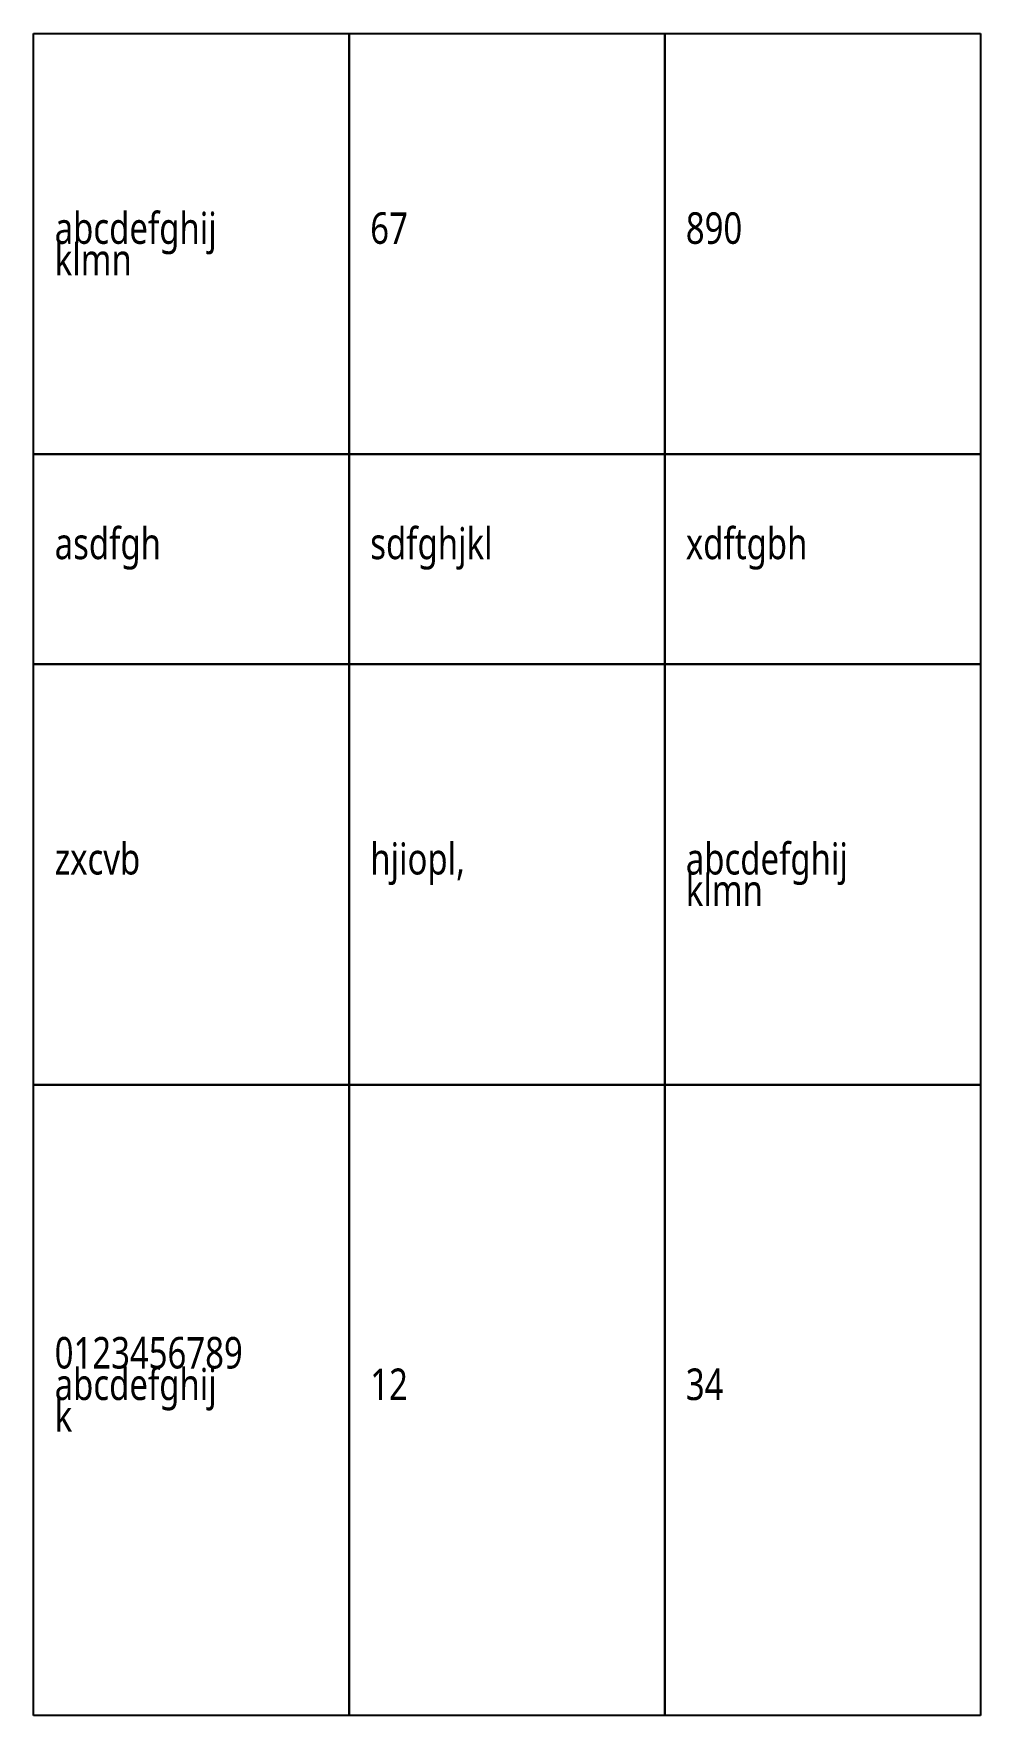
# Model space of a CAD drawing. Extents: x 0 to 45, y -80 to 0.
import ezdxf

# ---------------------------------------------------------------- set-up
doc = ezdxf.new("R2010")
doc.units = 0
doc.styles.add('微软雅黑 Light', font='')
doc.styles.get('微软雅黑 Light').set_extended_font_data('微软雅黑 Light')

msp = doc.modelspace()

# ---------------------------------------------------------------- linework, layer by layer
for p, q in [((0, 0), (15, 0)), ((0, -20), (0, 0)), ((15, 0), (15, -20)), ((15, 0), (30, 0)), ((15, -20), (15, 0)), ((30, 0), (30, -20)), ((30, 0), (45, 0)), ((30, -20), (30, 0)), ((45, 0), (45, -20)), ((15, -20), (0, -20)), ((0, -20), (15, -20)), ((0, -30), (0, -20)), ((30, -20), (15, -20)), ((15, -20), (15, -30)), ((15, -20), (30, -20)), ((15, -30), (15, -20)), ((45, -20), (30, -20)), ((30, -20), (30, -30)), ((30, -20), (45, -20)), ((30, -30), (30, -20)), ((45, -20), (45, -30)), ((15, -30), (0, -30)), ((0, -30), (15, -30)), ((0, -50), (0, -30)), ((30, -30), (15, -30)), ((15, -30), (15, -50)), ((15, -30), (30, -30)), ((15, -50), (15, -30)), ((45, -30), (30, -30)), ((30, -30), (30, -50)), ((30, -30), (45, -30)), ((30, -50), (30, -30)), ((45, -30), (45, -50)), ((15, -50), (0, -50)), ((0, -50), (15, -50)), ((0, -80), (0, -50)), ((30, -50), (15, -50)), ((15, -50), (15, -80)), ((15, -50), (30, -50)), ((15, -80), (15, -50)), ((45, -50), (30, -50)), ((30, -50), (30, -80)), ((30, -50), (45, -50)), ((30, -80), (30, -50)), ((45, -50), (45, -80)), ((15, -80), (0, -80)), ((30, -80), (15, -80)), ((45, -80), (30, -80))]:
    msp.add_line(p, q)

# ---------------------------------------------------------------- texts
at = {"style": '微软雅黑 Light', "width": 0.8}
for s, p in [('abcdefghij', (1, -10)), ('67', (16, -10)), ('890', (31, -10)), ('klmn', (1, -11.5)), ('asdfgh', (1, -25)), ('sdfghjkl', (16, -25)), ('xdftgbh', (31, -25)), ('zxcvb', (1, -40)), ('hjiopl,', (16, -40)), ('abcdefghij', (31, -40)), ('klmn', (31, -41.5)), ('0123456789', (1, -63.5)), ('abcdefghij', (1, -65)), ('12', (16, -65)), ('34', (31, -65)), ('k', (1, -66.5))]:
    msp.add_text(s, height=1.5, dxfattribs=at).set_placement(p)

doc.saveas('drawing.dxf')
